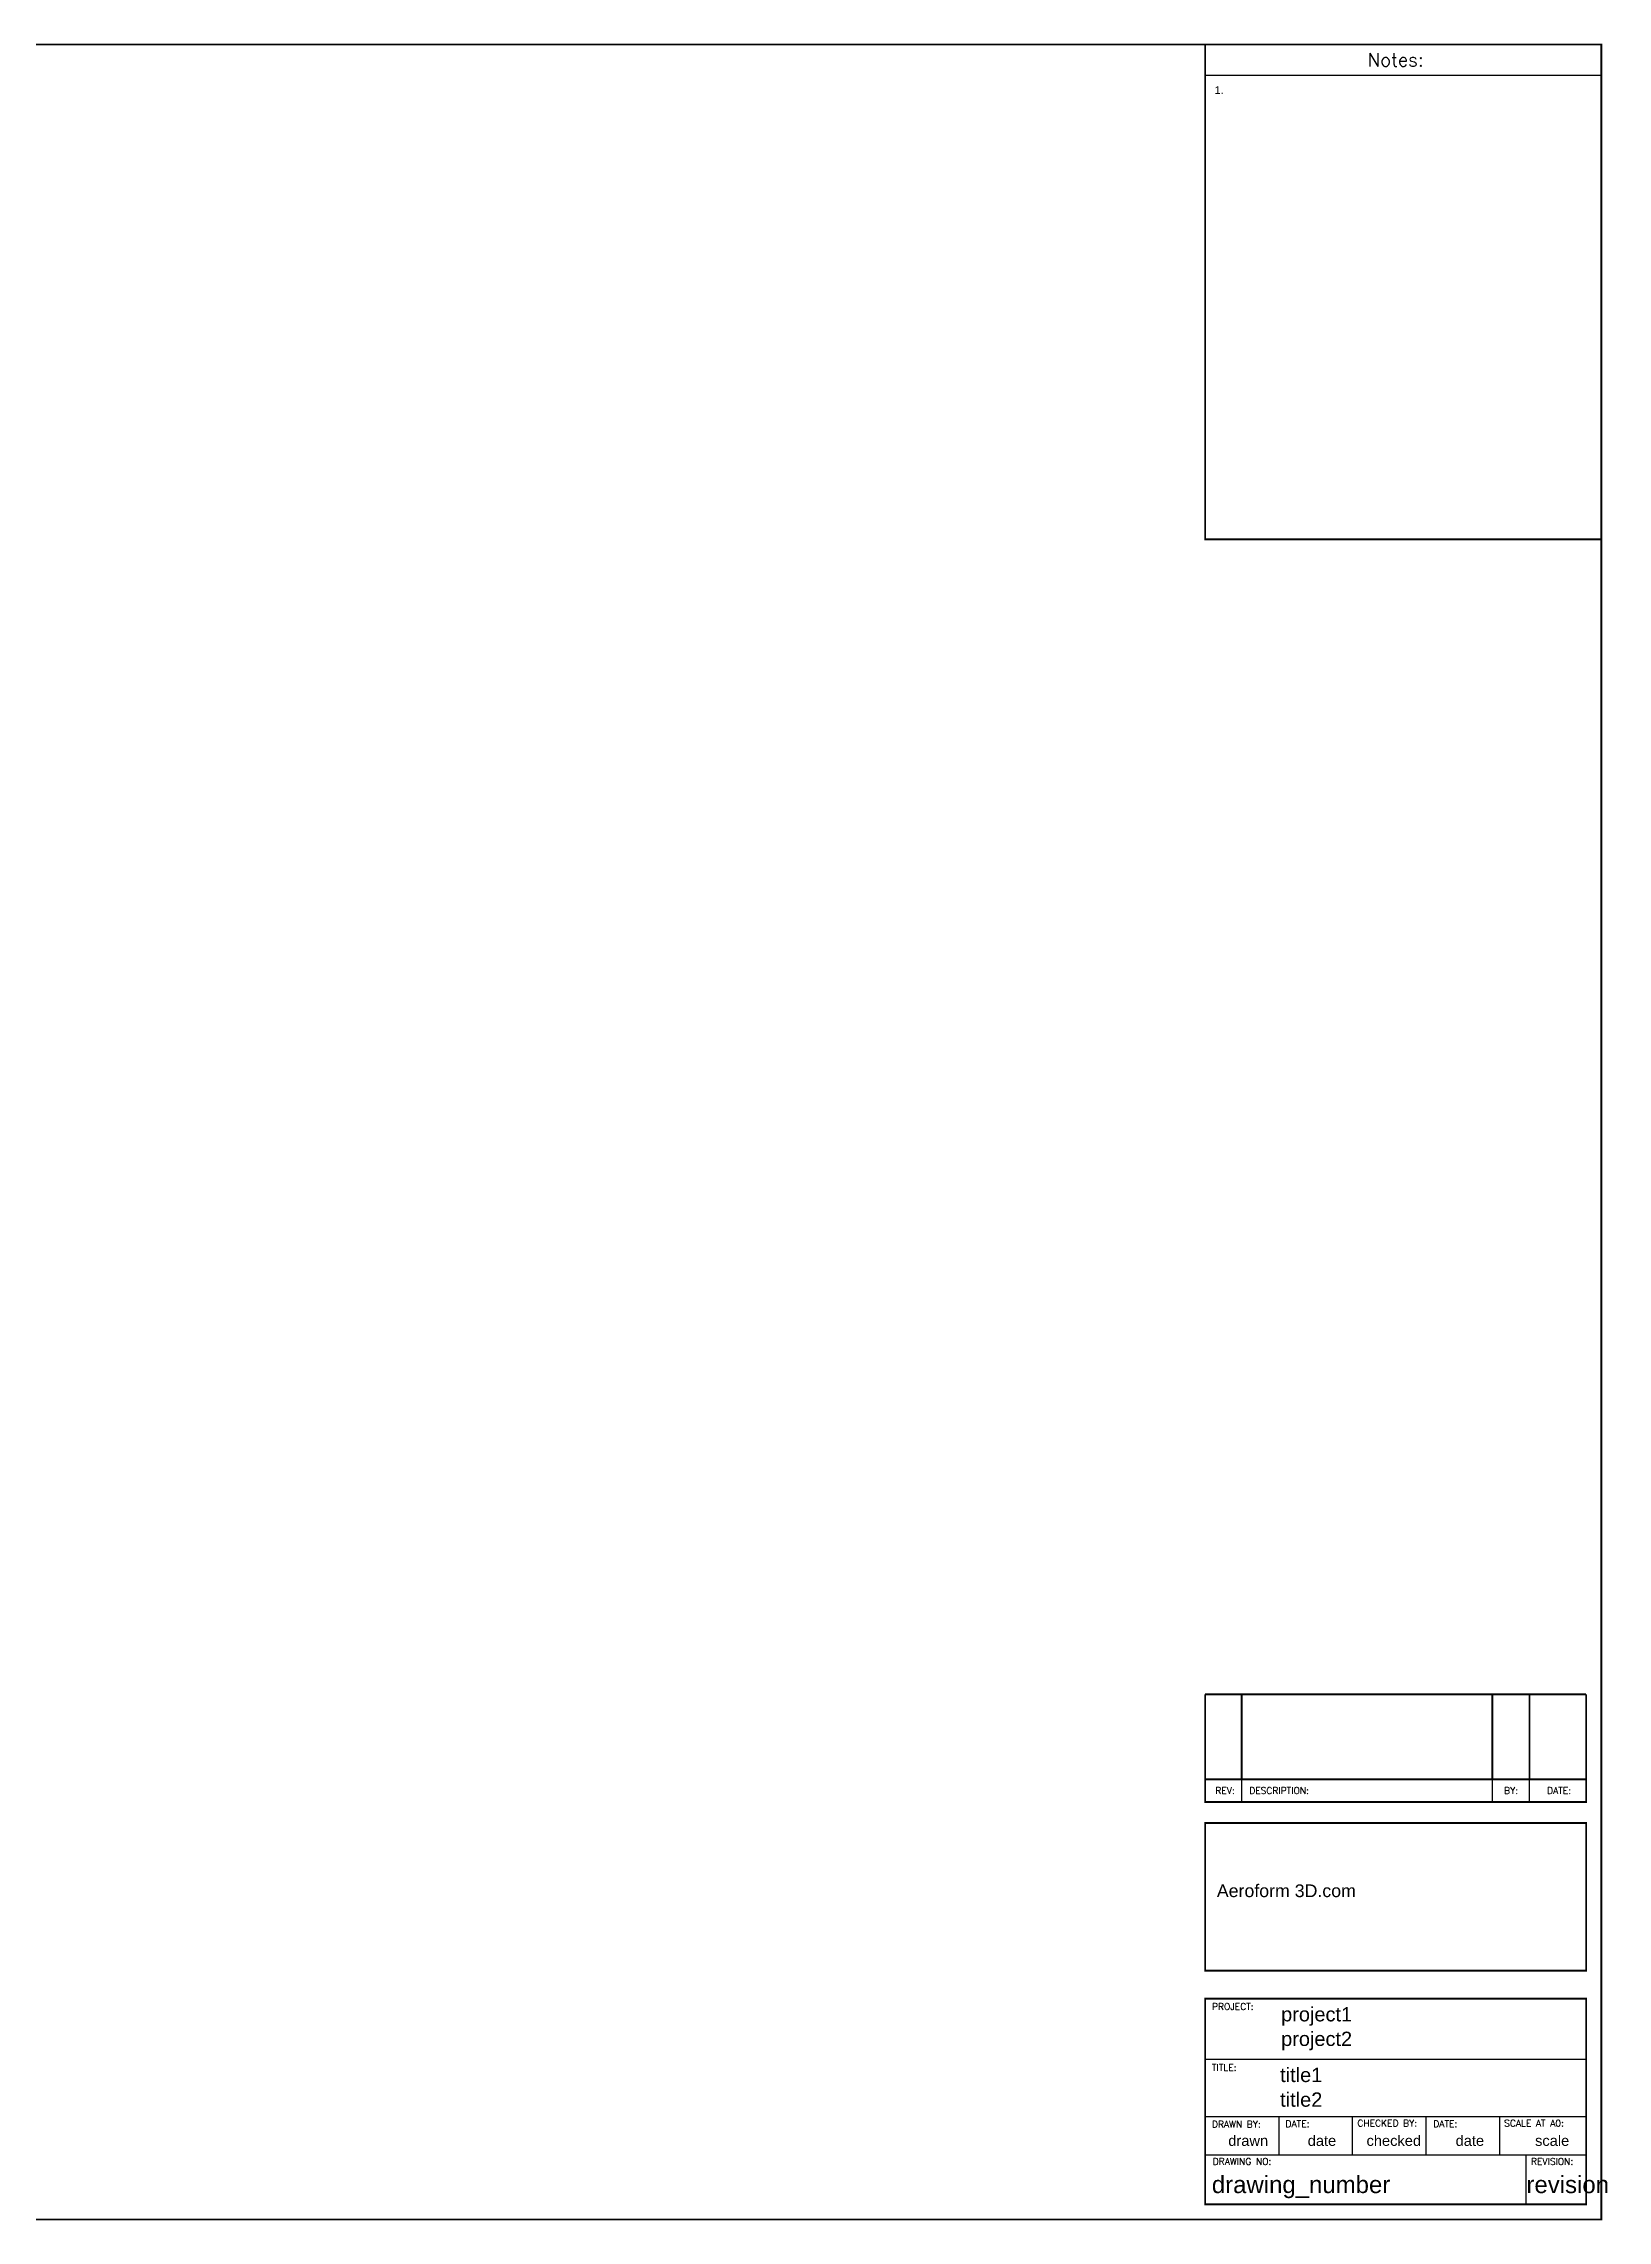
# Paper-space layout 'A1' of a CAD drawing. Header units: inches. Extents: x 786.8 to 819.1, y 0 to 22.5.
# Drawn here: x 802.91 to 819.07, y -0.01 to 22.49 of the extents above; entities that cross this region are included whole.
import ezdxf

# ---------------------------------------------------------------- set-up
doc = ezdxf.new("R2010")
doc.units = ezdxf.units.IN
for name, color, linetype in [('YS-TEXT-LARGE', 250, 'CONTINUOUS'), ('YS-TEXT-MEDIUM', 6, 'CONTINUOUS'), ('YS-TEXT-SMALL', 2, 'CONTINUOUS'), ('YS-TITLEBLOCK-BORDERS', 154, 'CONTINUOUS'), ('YS-TITLEBLOCK-TEXT-NONEDITABLE', 154, 'CONTINUOUS')]:
    doc.layers.add(name, color=color, linetype=linetype)
doc.styles.add('ROMANS', font='romans.shx')
doc.styles.add('YS TEXT', font='arial.ttf')

psp = doc.layouts.new('A1')

# ---------------------------------------------------------------- linework, layer by layer
at = {"layer": 'YS-TITLEBLOCK-BORDERS', "linetype": 'Continuous'}
for p, q in [((814.91, 22.477), (818.846, 22.477)), ((814.91, 1.063), (816.317, 1.063))]:
    psp.add_line(p, q, dxfattribs=at)
at = {"layer": 'YS-TITLEBLOCK-BORDERS', "color": 7, "linetype": 'Continuous'}
for p, q in [((814.91, 22.162), (819.004, 22.162)), ((815.288, 4.314), (815.288, 4.55)), ((817.878, 4.314), (817.878, 4.55)), ((818.261, 4.314), (818.261, 4.55)), ((814.91, 4.314), (818.846, 4.314)), ((818.846, 1.653), (814.91, 1.653)), ((814.91, 1.063), (818.846, 1.063)), ((815.67, 1.063), (815.67, 0.669)), ((816.43, 1.063), (816.43, 0.669)), ((817.19, 1.063), (817.19, 0.669)), ((817.95, 1.063), (817.95, 0.669)), ((814.91, 0.669), (818.846, 0.669)), ((818.223, 0.669), (818.223, 0.157))]:
    psp.add_line(p, q, dxfattribs=at)
at = {"layer": 'YS-TITLEBLOCK-BORDERS', "color": 7, "linetype": 'Continuous', "const_width": 0.0197}
for points in [[(786.764, 22.477), (819.004, 22.477), (819.004, 0), (786.764, 0)], [(814.91, 22.477), (819.004, 22.477), (819.004, 17.364), (814.91, 17.364)], [(814.91, 4.097), (818.846, 4.097), (818.846, 2.571), (814.91, 2.571)]]:
    psp.add_lwpolyline(points, close=True, dxfattribs=at)
for points in [[(814.91, 4.55), (814.91, 5.428)], [(814.91, 5.428), (818.846, 5.428)], [(815.288, 4.55), (815.288, 5.428)], [(817.878, 4.55), (817.878, 5.428)], [(818.261, 4.55), (818.261, 5.428)], [(818.846, 4.55), (818.846, 5.428)], [(814.91, 4.55), (814.91, 4.314), (818.846, 4.314), (818.846, 4.55), (814.91, 4.55)], [(818.846, 0.157), (818.846, 2.283), (814.91, 2.283), (814.91, 0.157), (818.846, 0.157)]]:
    psp.add_lwpolyline(points, dxfattribs=at)

# ---------------------------------------------------------------- texts
at = {"layer": 'YS-TEXT-LARGE', "linetype": 'Continuous', "insert": (815.031, 3.463), "char_height": 0.29524, "attachment_point": 1, "style": 'YS TEXT'}
psp.add_mtext('{\\H0.44444x;Aeroform 3D.com\\P\\P\\H0.68751x; }', dxfattribs=at)
at = {"layer": 'YS-TEXT-MEDIUM', "color": 5, "style": 'YS TEXT'}
for s, insert, char_height, width, attachment_point in [('project1', (815.695, 2.195), 0.1476, 1.08252, 1), ('project2', (815.695, 1.941), 0.1476, 1.08252, 1), ('title1', (815.685, 1.568), 0.1476, 0.67955, 1), ('title2', (815.685, 1.313), 0.1476, 0.67955, 1), ('drawn', (815.355, 0.869), 0.1083, 0.41395, 2), ('date', (816.117, 0.869), 0.1083, 0.29581, 2), ('checked', (816.859, 0.869), 0.1083, 0.56609, 2), ('date', (817.645, 0.869), 0.1083, 0.29581, 2), ('scale', (818.495, 0.869), 0.1083, 0.49841, 2), ('drawing_number', (815.901, 0.45), 0.17714, 1.85593, 2), ('revision', (818.656, 0.45), 0.1771, 0.85699, 2)]:
    psp.add_mtext(s, dxfattribs=dict(at, insert=insert, char_height=char_height, width=width, attachment_point=attachment_point))
at = {"layer": 'YS-TEXT-SMALL', "color": 5, "insert": (815.008, 22.046), "char_height": 0.07873, "width": 0.38077, "attachment_point": 1, "style": 'YS TEXT'}
psp.add_mtext('\\pi-0.23619,l0.23619,t0.23619;1.^I', dxfattribs=at)
at = {"layer": 'YS-TITLEBLOCK-TEXT-NONEDITABLE', "color": 7, "linetype": 'Continuous', "insert": (816.878, 22.32), "char_height": 0.1378, "width": 2.69531, "attachment_point": 5, "style": 'ROMANS'}
psp.add_mtext('Notes:', dxfattribs=at)
at = {"layer": 'YS-TITLEBLOCK-TEXT-NONEDITABLE', "linetype": 'Continuous', "style": 'ROMANS'}
for s, insert, char_height, width, attachment_point in [('REV:', (815.116, 4.432), 0.0689, 1.66317, 5), ('DESCRIPTION:', (815.366, 4.432), 0.06889, 1.66317, 4), ('BY:', (818.071, 4.432), 0.0689, 1.66317, 5), ('DATE:', (818.567, 4.432), 0.0689, 1.66317, 5), ('PROJECT:', (814.98, 2.235), 0.0689, 1.48321, 1), ('TITLE:', (814.98, 1.605), 0.0689, 1.48321, 1), ('DRAWN BY:', (814.98, 1.019), 0.0689, 1.48321, 1), ('DATE:', (815.74, 1.024), 0.0689, 1.47444, 1), ('CHECKED BY:', (816.483, 1.03), 0.06889, 1.48321, 1), ('DATE:', (817.267, 1.024), 0.0689, 1.47444, 1), ('SCALE AT A0:', (817.999, 1.029), 0.06889, 1.48321, 1), ('DRAWING NO:', (814.989, 0.635), 0.06889, 1.48321, 1), ('REVISION:', (818.276, 0.635), 0.0689, 1.48321, 1)]:
    psp.add_mtext(s, dxfattribs=dict(at, insert=insert, char_height=char_height, width=width, attachment_point=attachment_point))

doc.saveas('drawing.dxf')
